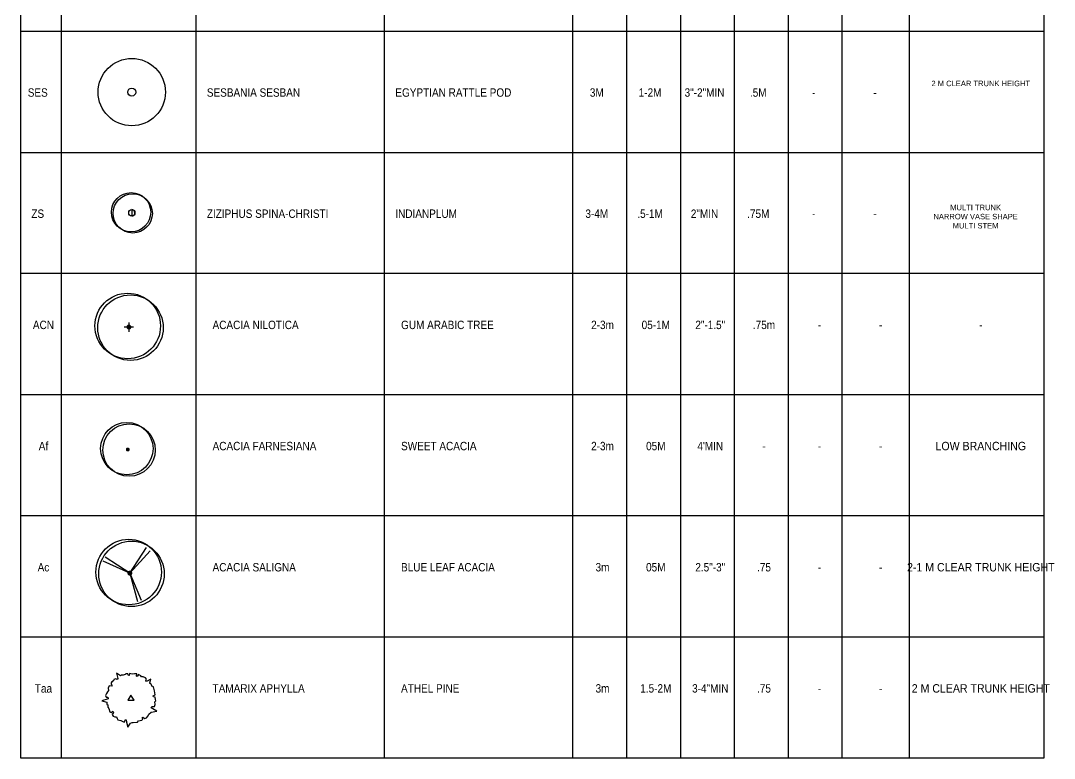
# Model space of a CAD drawing. Extents: x -2743 to -1606, y 314 to 679.
# Drawn here: x -2607.2 to -2530.4, y 542 to 596.8 of the extents above; entities that cross this region are included whole.
import ezdxf
from ezdxf.enums import TextEntityAlignment as Align

# ---------------------------------------------------------------- set-up
doc = ezdxf.new("R2010")
doc.units = 0
doc.header["$MEASUREMENT"] = 0
for name, color, linetype in [('L-PLNT-TAB', 1, 'Continuous'), ('L-PLNT-tree5m', 71, 'Continuous'), ('L-PLNT-tree6m', 71, 'Continuous'), ('L-PLNT-tree8m', 71, 'Continuous'), ('L-PLNT-txt', 54, 'Continuous')]:
    doc.layers.add(name, color=color, linetype=linetype)
doc.styles.add('PLNT-LEG', font='arial.ttf', dxfattribs={"width": 0.85})

# ---------------------------------------------------------------- blocks, each defined once
blk = doc.blocks.new('LAFX-TREE-SIMP-201')
for radius in [0.5, 0.06]:
    blk.add_circle((0, 0), radius)
blk = doc.blocks.new('LAFX-TREE-DIA-020')
blk.add_lwpolyline([(-0.002, 0.08), (-0.003, -0.08), (0.035, -0.074), (0.063, -0.044), (0.077, -0.007), (0.069, 0.033), (0.057, 0.057), (0.027, 0.073)], close=True)
for centre, radius in [((-0.022, 0.013), 0.5), ((0.02, -0.014), 0.5), ((-0.002, 0), 0.08)]:
    blk.add_circle(centre, radius)
blk = doc.blocks.new('PL-TAB')
at = {"style": 'PLNT-LEG'}
for tag, width, p in [('ABRV.', 0.85, (1.439, 0)), ('SYMBOL', 0.85, (7.527, 0)), ('HEIGHT', 0.85, (42.963, 0)), ('SPREAD', 0.85, (46.921, 0)), ('CALIBER', 0.85, (50.966, 0)), ('ROOTS', 0.85, (54.958, 0)), ('SPACING', 0.75, (59.078, 0)), ('QUANTITY', 0.9, (63.622, 0)), ('REMARKS', 0.9, (69.211, 0))]:
    blk.add_attdef(tag, text='', height=0.625, dxfattribs=dict(at, width=width)).set_placement(p, align=Align.CENTER)
at = {"style": 'PLNT-LEG', "width": 0.85}
for tag, p in [('BOTANICAL-NAME', (14, 0)), ('COMMON-NAME', (28, 0))]:
    blk.add_attdef(tag, p, '', height=0.625, dxfattribs=at)
blk = doc.blocks.new('LAFX-TREE-SIMP-003')
for p, q in [((0, 0.072), (0, -0.072)), ((0, 0.072), (0, -0.072)), ((0.072, 0), (-0.072, 0))]:
    blk.add_line(p, q)
at = {"const_width": 0.0375}
blk.add_lwpolyline([(-0.019, 0, 1), (0.019, 0, 1)], format="xyb", close=True, dxfattribs=at)
for centre in [(-0.018, 0.017), (0.024, -0.01)]:
    blk.add_circle(centre, 0.5)
blk = doc.blocks.new('LAFX-TREE-EXST-032')
for p, q in [((-69.6, 146.7), (-93.7, 163.8)), ((-93.7, 163.8), (-84.9, 128.8)), ((-61.9, 151.7), (-69.6, 146.7)), ((-51.5, 151.7), (-61.9, 151.7)), ((-37.6, 154.5), (-51.5, 151.7)), ((-34.8, 160.1), (-37.6, 154.5)), ((-20.9, 159.4), (-34.8, 160.1)), ((-16, 148.2), (-20.9, 159.4)), ((-12.5, 148.9), (-16, 148.2)), ((-10.5, 160.8), (-12.5, 148.9)), ((-1.4, 160.1), (-10.5, 160.8)), ((10.4, 157.3), (-1.4, 160.1)), ((22.2, 160.1), (10.4, 157.3)), ((36.8, 159.4), (22.2, 160.1)), ((34.8, 145.5), (36.8, 159.4)), ((39.6, 141.3), (34.8, 145.5)), ((48.7, 155.9), (39.6, 141.3)), ((61.9, 147.5), (48.7, 155.9)), ((67.4, 140.6), (61.9, 147.5)), ((78.6, 139.9), (67.4, 140.6)), ((92.5, 133.6), (78.6, 139.9)), ((99.4, 126), (92.5, 133.6)), ((-141.9, 82.9), (-147.4, 67.4)), ((-147.4, 67.4), (-146.1, 51.6)), ((-127.3, 80.8), (-141.9, 82.9)), ((-128, 101), (-129.4, 93.3)), ((-129.4, 93.3), (-122.4, 87.1)), ((-125.2, 107.9), (-128, 101)), ((-122.4, 87.1), (-127.3, 80.8)), ((-114.1, 114.9), (-125.2, 107.9)), ((-112, 123.9), (-114.1, 114.9)), ((-98.1, 128.1), (-112, 123.9)), ((-91.1, 123.9), (-98.1, 128.1)), ((-84.9, 128.8), (-91.1, 123.9)), ((96, 115.6), (99.4, 126)), ((100.1, 110.7), (96, 115.6)), ((127.1, 124.9), (100.1, 110.7)), ((118.9, 98.2), (120.1, 101.6)), ((127.3, 94.7), (118.9, 98.2)), ((120.1, 101.6), (127.1, 124.9)), ((139.1, 76.6), (127.3, 94.7)), ((145.3, 75.3), (139.1, 76.6)), ((150.2, 48.8), (145.3, 75.3)), ((-159.3, 33.5), (-164.9, 19)), ((-164.9, 19), (-161.4, 7.8)), ((-161.4, 7.8), (-149.6, 7.8)), ((-153, 44), (-159.3, 33.5)), ((-146.1, 51.6), (-153, 44)), ((-149.6, 7.8), (-148.2, -1.9)), ((142.6, 18.3), (155.8, 23.8)), ((144, 9.9), (142.6, 18.3)), ((155.8, 8.5), (144, 9.9)), ((155.8, 23.8), (150.2, 48.8)), ((156.5, -5.4), (155.8, 8.5)), ((-148.2, -1.9), (-190.1, -14.2)), ((-190.1, -14.2), (-156.7, -24.3)), ((-156.7, -24.3), (-157.2, -38)), ((-157.2, -38), (-151.6, -40.1)), ((-151.6, -40.1), (-149.6, -56.8)), ((-149.6, -56.8), (-144.7, -65.2)), ((-144.7, -65.2), (-137.7, -86.7)), ((130, -61), (133.5, -52.6)), ((141.2, -65.8), (130, -61)), ((133.5, -52.6), (150.9, -51.9)), ((165.2, -82.5), (141.2, -65.8)), ((150.9, -51.9), (155.8, -38)), ((153, -22.1), (160, -14.4)), ((155.8, -38), (153, -22.1)), ((160, -14.4), (156.5, -5.4)), ((-137.7, -86.7), (-128, -90.2)), ((-128, -90.2), (-117.6, -82.5)), ((-114.1, -90.2), (-123.1, -102.7)), ((-123.1, -102.7), (-116.2, -114.5)), ((-117.6, -82.5), (-114.1, -90.2)), ((-116.2, -114.5), (-105, -119.4)), ((-105, -119.4), (-94.6, -118.7)), ((-94.6, -118.7), (-91.1, -128.4)), ((-91.1, -128.4), (-86.3, -138.8)), ((72.3, -124.2), (76.5, -121.5)), ((75.1, -134), (72.3, -124.2)), ((76.5, -121.5), (87.6, -129.1)), ((87.6, -129.1), (98.7, -124.2)), ((98.7, -124.2), (109.9, -111.7)), ((109.9, -111.7), (114.7, -101.3)), ((114.7, -101.3), (129.3, -87.4)), ((129.3, -87.4), (165.2, -82.5)), ((-86.3, -138.8), (-66.8, -143)), ((-66.8, -143), (-44.5, -152.7)), ((-44.5, -152.7), (-41.7, -149.3)), ((-41.7, -149.3), (-38.3, -136.8)), ((-38.3, -136.8), (-32.7, -138.1)), ((-32.7, -138.1), (-30.6, -153.4)), ((-30.6, -153.4), (-20.6, -184.3)), ((-20.6, -184.3), (-4.9, -159)), ((-4.9, -159), (6.2, -154.1)), ((6.2, -154.1), (12.5, -154.8)), ((12.5, -154.8), (41, -152.7)), ((41, -152.7), (47.3, -144.4)), ((47.3, -144.4), (59.1, -143)), ((59.1, -143), (69.5, -140.9)), ((69.5, -140.9), (75.1, -134))]:
    blk.add_line(p, q)
blk.add_lwpolyline([(19.5, -10.8), (-2.5, 22.7), (-22, -10.3), (19.5, -10.8)])
blk = doc.blocks.new('LAFX-TREE-SIMP-00')
at = {"const_width": 0.146}
blk.add_lwpolyline([(-2599.308, 564.948, 1), (-2599.162, 564.948, 1)], format="xyb", close=True, dxfattribs=at)
for centre in [(-2599.306, 565.015), (-2599.142, 564.908)]:
    blk.add_circle(centre, 1.947)
blk = doc.blocks.new('LAFX-TREE-SIMP-001')
for points in [[(-2599.08, 555.762), (-2597.856, 557.66)], [(-2599.08, 555.762), (-2597.569, 557.431)], [(-2599.08, 555.762), (-2601.074, 556.649)], [(-2599.08, 555.762), (-2600.921, 556.939)], [(-2599.08, 555.762), (-2598.251, 553.746)], [(-2599.08, 555.762), (-2598.508, 553.654)]]:
    blk.add_lwpolyline(points)
at = {"const_width": 0.183}
blk.add_lwpolyline([(-2599.171, 555.762, 1), (-2598.988, 555.762, 1)], format="xyb", close=True, dxfattribs=at)
for centre in [(-2599.168, 555.845), (-2598.962, 555.712)]:
    blk.add_circle(centre, 2.433)

msp = doc.modelspace()

# ---------------------------------------------------------------- linework, layer by layer
at = {"layer": 'L-PLNT-TAB'}
for points in [[(-2607.192, 596.01), (-2607.192, 605.01), (-2531.192, 605.01), (-2531.192, 596.01)], [(-2604.192, 605.01), (-2604.192, 596.01)], [(-2594.192, 605.01), (-2594.192, 596.01)], [(-2580.192, 605.01), (-2580.192, 596.01)], [(-2566.192, 605.01), (-2566.192, 596.01)], [(-2562.192, 605.01), (-2562.192, 596.01)], [(-2558.192, 605.01), (-2558.192, 596.01)], [(-2554.192, 605.01), (-2554.192, 596.01)], [(-2550.192, 605.01), (-2550.192, 596.01)], [(-2546.192, 605.01), (-2546.192, 596.01)], [(-2541.192, 605.01), (-2541.192, 596.01)], [(-2607.192, 596.01), (-2531.192, 596.01), (-2531.192, 587.01)], [(-2607.192, 551.01), (-2607.192, 596.01)], [(-2604.192, 596.01), (-2604.192, 587.01)], [(-2594.192, 596.01), (-2594.192, 587.01)], [(-2580.192, 596.01), (-2580.192, 587.01)], [(-2566.192, 596.01), (-2566.192, 587.01)], [(-2562.192, 596.01), (-2562.192, 587.01)], [(-2558.192, 596.01), (-2558.192, 587.01)], [(-2554.192, 596.01), (-2554.192, 587.01)], [(-2550.192, 596.01), (-2550.192, 587.01)], [(-2546.192, 596.01), (-2546.192, 587.01)], [(-2541.192, 596.01), (-2541.192, 587.01)], [(-2607.192, 587.01), (-2531.192, 587.01), (-2531.192, 551.01)], [(-2604.192, 587.01), (-2604.192, 551.01)], [(-2594.192, 587.01), (-2594.192, 551.01)], [(-2580.192, 587.01), (-2580.192, 551.01)], [(-2566.192, 587.01), (-2566.192, 551.01)], [(-2562.192, 587.01), (-2562.192, 551.01)], [(-2558.192, 587.01), (-2558.192, 551.01)], [(-2554.192, 587.01), (-2554.192, 551.01)], [(-2550.192, 587.01), (-2550.192, 551.01)], [(-2546.192, 587.01), (-2546.192, 551.01)], [(-2541.192, 587.01), (-2541.192, 551.01)], [(-2531.192, 578.01), (-2607.192, 578.01)], [(-2531.192, 569.01), (-2607.192, 569.01)], [(-2531.192, 560.01), (-2607.192, 560.01)], [(-2531.192, 551.01), (-2607.192, 551.01)], [(-2531.192, 551.01), (-2607.192, 551.01)], [(-2607.192, 542.01), (-2607.192, 551.01)], [(-2604.192, 551.01), (-2604.192, 542.01)], [(-2594.192, 551.01), (-2594.192, 542.01)], [(-2580.192, 551.01), (-2580.192, 542.01)], [(-2566.192, 551.01), (-2566.192, 542.01)], [(-2562.192, 551.01), (-2562.192, 542.01)], [(-2558.192, 551.01), (-2558.192, 542.01)], [(-2554.192, 551.01), (-2554.192, 542.01)], [(-2550.192, 551.01), (-2550.192, 542.01)], [(-2546.192, 551.01), (-2546.192, 542.01)], [(-2541.192, 551.01), (-2541.192, 542.01)], [(-2531.192, 551.01), (-2531.192, 542.01)], [(-2531.192, 542.01), (-2607.192, 542.01)]]:
    msp.add_lwpolyline(points, dxfattribs=at)

# ---------------------------------------------------------------- block references
at = {"layer": 'L-PLNT-tree5m', "xscale": 0.01149126709874531, "yscale": 0.01149126709874531, "zscale": 0.01149126709874531}
msp.add_blockref('LAFX-TREE-EXST-032', (-2598.988, 546.452), dxfattribs=at)
at = {"layer": 'L-PLNT-tree6m'}
for name, p, xscale, yscale, zscale in [('LAFX-TREE-SIMP-201', (-2598.938, 591.494), 4.998492157243416, 4.998492157243416, 4.998492157243416), ('LAFX-TREE-DIA-020', (-2598.929, 582.53), 2.920083610544552, 2.920083610544552, 2.920083610544552)]:
    msp.add_blockref(name, p, dxfattribs=dict(at, xscale=xscale, yscale=yscale, zscale=zscale))
for name in ['LAFX-TREE-SIMP-00', 'LAFX-TREE-SIMP-001']:
    msp.add_blockref(name, (0, 0), dxfattribs=at)
at = {"layer": 'L-PLNT-tree8m', "xscale": 4.866806017574257, "yscale": 4.866806017574257, "zscale": 4.866806017574257}
msp.add_blockref('LAFX-TREE-SIMP-003', (-2599.153, 574.043), dxfattribs=at)
at = {"layer": 'L-PLNT-txt'}
ref = msp.add_blockref('PL-TAB', (-2607.363, 591.15), dxfattribs=at)
ref.add_attrib('QUANTITY', '-', dxfattribs={"layer": '0', "height": 0.625, "rotation": 360, "style": 'PLNT-LEG', "width": 0.9}).set_placement((-2543.741, 591.15), align=Align.CENTER)
ref.add_attrib('SPACING', '-', dxfattribs={"layer": '0', "height": 0.625, "rotation": 360, "style": 'PLNT-LEG', "width": 0.75}).set_placement((-2548.285, 591.15), align=Align.CENTER)
ref.add_attrib('ROOTS', '.5M', dxfattribs={"layer": '0', "height": 0.625, "rotation": 360, "style": 'PLNT-LEG', "width": 0.85}).set_placement((-2552.405, 591.15), align=Align.CENTER)
ref.add_attrib('CALIBER', '3"-2"MIN', dxfattribs={"layer": '0', "height": 0.625, "rotation": 360, "style": 'PLNT-LEG', "width": 0.85}).set_placement((-2556.397, 591.15), align=Align.CENTER)
ref.add_attrib('SPREAD', '1-2M', dxfattribs={"layer": '0', "height": 0.625, "rotation": 360, "style": 'PLNT-LEG', "width": 0.85}).set_placement((-2560.442, 591.15), align=Align.CENTER)
ref.add_attrib('HEIGHT', '3M', dxfattribs={"layer": '0', "height": 0.625, "rotation": 360, "style": 'PLNT-LEG', "width": 0.85}).set_placement((-2564.4, 591.15), align=Align.CENTER)
ref.add_attrib('COMMON-NAME', 'EGYPTIAN RATTLE POD', (-2579.363, 591.15), dxfattribs={"layer": '0', "height": 0.625, "rotation": 360, "style": 'PLNT-LEG', "width": 0.85})
ref.add_attrib('BOTANICAL-NAME', 'SESBANIA SESBAN', (-2593.363, 591.15), dxfattribs={"layer": '0', "height": 0.625, "rotation": 360, "style": 'PLNT-LEG', "width": 0.85})
ref.add_attrib('ABRV.', 'SES', dxfattribs={"layer": '0', "height": 0.625, "rotation": 360, "style": 'PLNT-LEG', "width": 0.85}).set_placement((-2605.924, 591.15), align=Align.CENTER)
ref = msp.add_blockref('PL-TAB', (-2607.363, 582.15), dxfattribs=at)
ref.add_attrib('QUANTITY', '-', dxfattribs={"layer": '0', "height": 0.625, "rotation": 360, "style": 'PLNT-LEG', "width": 0.9}).set_placement((-2543.741, 582.15), align=Align.CENTER)
ref.add_attrib('SPACING', '-', dxfattribs={"layer": '0', "height": 0.625, "rotation": 360, "style": 'PLNT-LEG', "width": 0.75}).set_placement((-2548.285, 582.15), align=Align.CENTER)
ref.add_attrib('ROOTS', '.75M', dxfattribs={"layer": '0', "height": 0.625, "rotation": 360, "style": 'PLNT-LEG', "width": 0.85}).set_placement((-2552.405, 582.15), align=Align.CENTER)
ref.add_attrib('CALIBER', '2"MIN', dxfattribs={"layer": '0', "height": 0.625, "rotation": 360, "style": 'PLNT-LEG', "width": 0.85}).set_placement((-2556.397, 582.15), align=Align.CENTER)
ref.add_attrib('SPREAD', '.5-1M', dxfattribs={"layer": '0', "height": 0.625, "rotation": 360, "style": 'PLNT-LEG', "width": 0.85}).set_placement((-2560.442, 582.15), align=Align.CENTER)
ref.add_attrib('HEIGHT', '3-4M', dxfattribs={"layer": '0', "height": 0.625, "rotation": 360, "style": 'PLNT-LEG', "width": 0.85}).set_placement((-2564.4, 582.15), align=Align.CENTER)
ref.add_attrib('COMMON-NAME', 'INDIANPLUM', (-2579.363, 582.15), dxfattribs={"layer": '0', "height": 0.625, "rotation": 360, "style": 'PLNT-LEG', "width": 0.85})
ref.add_attrib('BOTANICAL-NAME', 'ZIZIPHUS SPINA-CHRISTI', (-2593.363, 582.15), dxfattribs={"layer": '0', "height": 0.625, "rotation": 360, "style": 'PLNT-LEG', "width": 0.85})
ref.add_attrib('ABRV.', 'ZS', dxfattribs={"layer": '0', "height": 0.625, "rotation": 360, "style": 'PLNT-LEG', "width": 0.85}).set_placement((-2605.924, 582.15), align=Align.CENTER)
ref = msp.add_blockref('PL-TAB', (-2606.938, 573.892), dxfattribs=at)
ref.add_attrib('REMARKS', '-', dxfattribs={"layer": '0', "height": 0.625, "rotation": 360, "style": 'PLNT-LEG', "width": 0.9}).set_placement((-2535.876, 573.892), align=Align.CENTER)
ref.add_attrib('QUANTITY', '-', dxfattribs={"layer": '0', "height": 0.625, "rotation": 360, "style": 'PLNT-LEG', "width": 0.9}).set_placement((-2543.316, 573.892), align=Align.CENTER)
ref.add_attrib('SPACING', '-', dxfattribs={"layer": '0', "height": 0.625, "rotation": 360, "style": 'PLNT-LEG', "width": 0.75}).set_placement((-2547.86, 573.892), align=Align.CENTER)
ref.add_attrib('ROOTS', '.75m', dxfattribs={"layer": '0', "height": 0.625, "rotation": 360, "style": 'PLNT-LEG', "width": 0.85}).set_placement((-2551.98, 573.892), align=Align.CENTER)
ref.add_attrib('CALIBER', '2"-1.5"', dxfattribs={"layer": '0', "height": 0.625, "rotation": 360, "style": 'PLNT-LEG', "width": 0.85}).set_placement((-2555.972, 573.892), align=Align.CENTER)
ref.add_attrib('SPREAD', '05-1M', dxfattribs={"layer": '0', "height": 0.625, "rotation": 360, "style": 'PLNT-LEG', "width": 0.85}).set_placement((-2560.017, 573.892), align=Align.CENTER)
ref.add_attrib('HEIGHT', '2-3m', dxfattribs={"layer": '0', "height": 0.625, "rotation": 360, "style": 'PLNT-LEG', "width": 0.85}).set_placement((-2563.975, 573.892), align=Align.CENTER)
ref.add_attrib('COMMON-NAME', 'GUM ARABIC TREE ', (-2578.938, 573.892), dxfattribs={"layer": '0', "height": 0.625, "rotation": 360, "style": 'PLNT-LEG', "width": 0.85})
ref.add_attrib('BOTANICAL-NAME', 'ACACIA NILOTICA', (-2592.938, 573.892), dxfattribs={"layer": '0', "height": 0.625, "rotation": 360, "style": 'PLNT-LEG', "width": 0.85})
ref.add_attrib('ABRV.', 'ACN', dxfattribs={"layer": '0', "height": 0.625, "rotation": 360, "style": 'PLNT-LEG', "width": 0.85}).set_placement((-2605.499, 573.892), align=Align.CENTER)
ref = msp.add_blockref('PL-TAB', (-2606.938, 564.892), dxfattribs=at)
ref.add_attrib('REMARKS', 'LOW BRANCHING', dxfattribs={"layer": '0', "height": 0.625, "rotation": 360, "style": 'PLNT-LEG', "width": 0.9}).set_placement((-2535.876, 564.892), align=Align.CENTER)
ref.add_attrib('QUANTITY', '-', dxfattribs={"layer": '0', "height": 0.625, "rotation": 360, "style": 'PLNT-LEG', "width": 0.9}).set_placement((-2543.316, 564.892), align=Align.CENTER)
ref.add_attrib('SPACING', '-', dxfattribs={"layer": '0', "height": 0.625, "rotation": 360, "style": 'PLNT-LEG', "width": 0.75}).set_placement((-2547.86, 564.892), align=Align.CENTER)
ref.add_attrib('ROOTS', '-', dxfattribs={"layer": '0', "height": 0.625, "rotation": 360, "style": 'PLNT-LEG', "width": 0.85}).set_placement((-2551.98, 564.892), align=Align.CENTER)
ref.add_attrib('CALIBER', "4'MIN", dxfattribs={"layer": '0', "height": 0.625, "rotation": 360, "style": 'PLNT-LEG', "width": 0.85}).set_placement((-2555.972, 564.892), align=Align.CENTER)
ref.add_attrib('SPREAD', '05M', dxfattribs={"layer": '0', "height": 0.625, "rotation": 360, "style": 'PLNT-LEG', "width": 0.85}).set_placement((-2560.017, 564.892), align=Align.CENTER)
ref.add_attrib('HEIGHT', '2-3m', dxfattribs={"layer": '0', "height": 0.625, "rotation": 360, "style": 'PLNT-LEG', "width": 0.85}).set_placement((-2563.975, 564.892), align=Align.CENTER)
ref.add_attrib('COMMON-NAME', 'SWEET ACACIA', (-2578.938, 564.892), dxfattribs={"layer": '0', "height": 0.625, "rotation": 360, "style": 'PLNT-LEG', "width": 0.85})
ref.add_attrib('BOTANICAL-NAME', 'ACACIA FARNESIANA', (-2592.938, 564.892), dxfattribs={"layer": '0', "height": 0.625, "rotation": 360, "style": 'PLNT-LEG', "width": 0.85})
ref.add_attrib('ABRV.', 'Af', dxfattribs={"layer": '0', "height": 0.625, "rotation": 360, "style": 'PLNT-LEG', "width": 0.85}).set_placement((-2605.499, 564.892), align=Align.CENTER)
ref = msp.add_blockref('PL-TAB', (-2606.938, 555.892), dxfattribs=at)
ref.add_attrib('REMARKS', '2-1 M CLEAR TRUNK HEIGHT', dxfattribs={"layer": '0', "height": 0.625, "rotation": 360, "style": 'PLNT-LEG', "width": 0.9}).set_placement((-2535.876, 555.892), align=Align.CENTER)
ref.add_attrib('QUANTITY', '-', dxfattribs={"layer": '0', "height": 0.625, "rotation": 360, "style": 'PLNT-LEG', "width": 0.9}).set_placement((-2543.316, 555.892), align=Align.CENTER)
ref.add_attrib('SPACING', '-', dxfattribs={"layer": '0', "height": 0.625, "rotation": 360, "style": 'PLNT-LEG', "width": 0.75}).set_placement((-2547.86, 555.892), align=Align.CENTER)
ref.add_attrib('ROOTS', '.75', dxfattribs={"layer": '0', "height": 0.625, "rotation": 360, "style": 'PLNT-LEG', "width": 0.85}).set_placement((-2551.98, 555.892), align=Align.CENTER)
ref.add_attrib('CALIBER', '2.5"-3"', dxfattribs={"layer": '0', "height": 0.625, "rotation": 360, "style": 'PLNT-LEG', "width": 0.85}).set_placement((-2555.972, 555.892), align=Align.CENTER)
ref.add_attrib('SPREAD', '05M', dxfattribs={"layer": '0', "height": 0.625, "rotation": 360, "style": 'PLNT-LEG', "width": 0.85}).set_placement((-2560.017, 555.892), align=Align.CENTER)
ref.add_attrib('HEIGHT', '3m', dxfattribs={"layer": '0', "height": 0.625, "rotation": 360, "style": 'PLNT-LEG', "width": 0.85}).set_placement((-2563.975, 555.892), align=Align.CENTER)
ref.add_attrib('COMMON-NAME', 'BLUE LEAF ACACIA', (-2578.938, 555.892), dxfattribs={"layer": '0', "height": 0.625, "rotation": 360, "style": 'PLNT-LEG', "width": 0.85})
ref.add_attrib('BOTANICAL-NAME', 'ACACIA SALIGNA', (-2592.938, 555.892), dxfattribs={"layer": '0', "height": 0.625, "rotation": 360, "style": 'PLNT-LEG', "width": 0.85})
ref.add_attrib('ABRV.', 'Ac', dxfattribs={"layer": '0', "height": 0.625, "rotation": 360, "style": 'PLNT-LEG', "width": 0.85}).set_placement((-2605.499, 555.892), align=Align.CENTER)
ref = msp.add_blockref('PL-TAB', (-2606.938, 546.892), dxfattribs=at)
ref.add_attrib('REMARKS', '2 M CLEAR TRUNK HEIGHT', dxfattribs={"layer": '0', "height": 0.625, "rotation": 360, "style": 'PLNT-LEG', "width": 0.9}).set_placement((-2535.876, 546.892), align=Align.CENTER)
ref.add_attrib('QUANTITY', '-', dxfattribs={"layer": '0', "height": 0.625, "rotation": 360, "style": 'PLNT-LEG', "width": 0.9}).set_placement((-2543.316, 546.892), align=Align.CENTER)
ref.add_attrib('SPACING', '-', dxfattribs={"layer": '0', "height": 0.625, "rotation": 360, "style": 'PLNT-LEG', "width": 0.75}).set_placement((-2547.86, 546.892), align=Align.CENTER)
ref.add_attrib('ROOTS', '.75', dxfattribs={"layer": '0', "height": 0.625, "rotation": 360, "style": 'PLNT-LEG', "width": 0.85}).set_placement((-2551.98, 546.892), align=Align.CENTER)
ref.add_attrib('CALIBER', '3-4"MIN', dxfattribs={"layer": '0', "height": 0.625, "rotation": 360, "style": 'PLNT-LEG', "width": 0.85}).set_placement((-2555.972, 546.892), align=Align.CENTER)
ref.add_attrib('SPREAD', '1.5-2M', dxfattribs={"layer": '0', "height": 0.625, "rotation": 360, "style": 'PLNT-LEG', "width": 0.85}).set_placement((-2560.017, 546.892), align=Align.CENTER)
ref.add_attrib('HEIGHT', '3m', dxfattribs={"layer": '0', "height": 0.625, "rotation": 360, "style": 'PLNT-LEG', "width": 0.85}).set_placement((-2563.975, 546.892), align=Align.CENTER)
ref.add_attrib('COMMON-NAME', 'ATHEL PINE', (-2578.938, 546.892), dxfattribs={"layer": '0', "height": 0.625, "rotation": 360, "style": 'PLNT-LEG', "width": 0.85})
ref.add_attrib('BOTANICAL-NAME', 'TAMARIX APHYLLA', (-2592.938, 546.892), dxfattribs={"layer": '0', "height": 0.625, "rotation": 360, "style": 'PLNT-LEG', "width": 0.85})
ref.add_attrib('ABRV.', 'Taa', dxfattribs={"layer": '0', "height": 0.625, "rotation": 360, "style": 'PLNT-LEG', "width": 0.85}).set_placement((-2605.499, 546.892), align=Align.CENTER)

# ---------------------------------------------------------------- texts
at = {"layer": 'L-PLNT-txt', "char_height": 0.40642, "width": 13.70986, "attachment_point": 2}
for s, insert in [('2 M CLEAR TRUNK HEIGHT', (-2535.878, 592.342)), (' ^JMULTI TRUNK^JNARROW VASE SHAPE^JMULTI STEM', (-2536.263, 583.806))]:
    msp.add_mtext(s, dxfattribs=dict(at, insert=insert))

doc.saveas('drawing.dxf')
